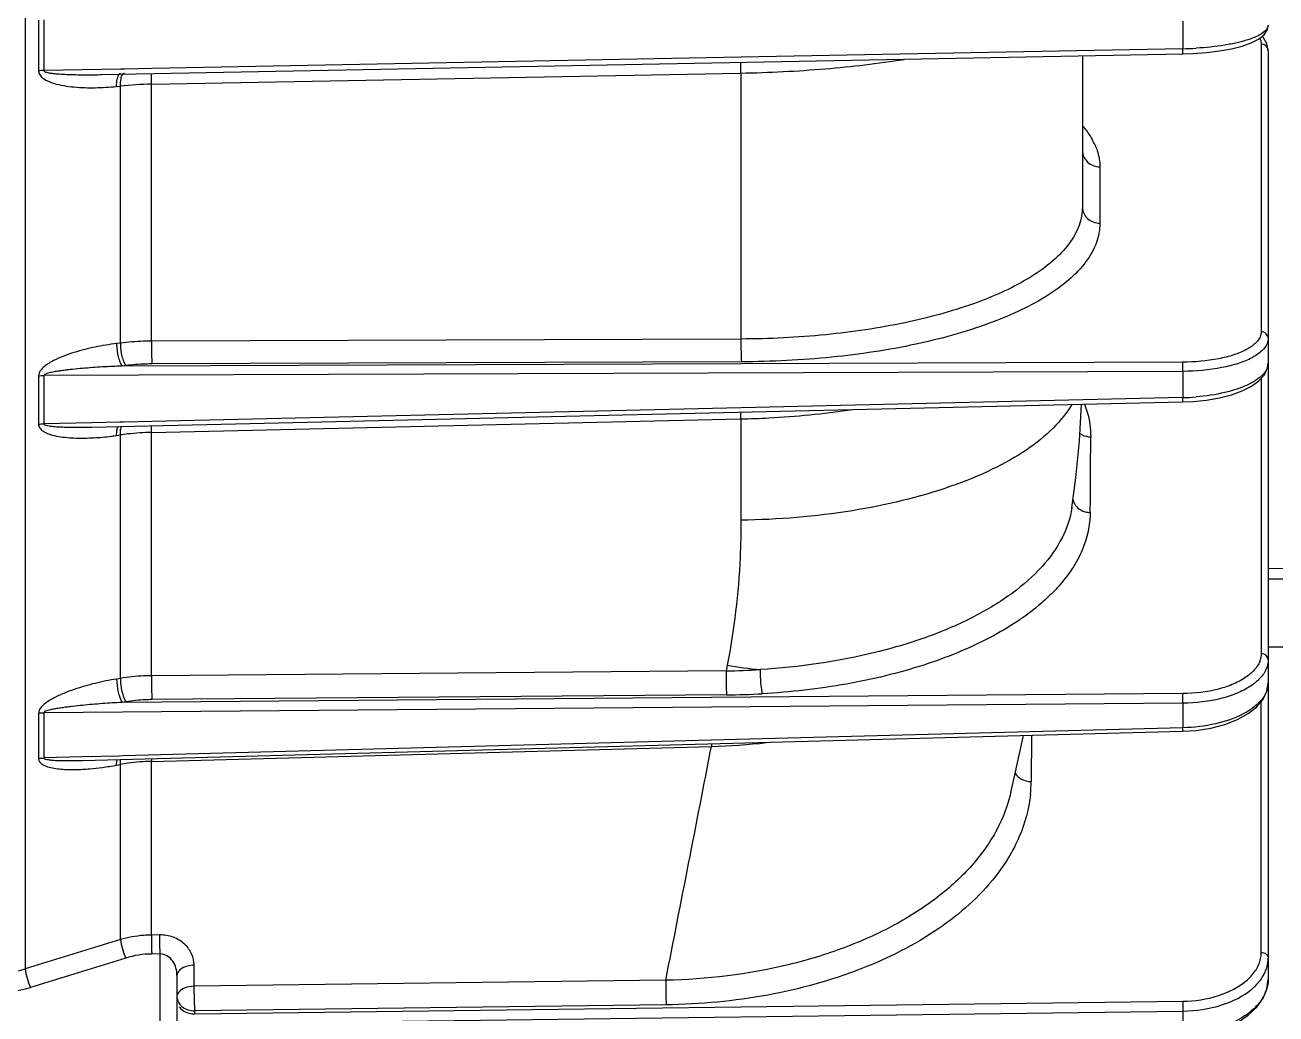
# Model space of a CAD drawing. Header units: millimetres. Extents: x -6 to 705, y -10 to 538.
# Drawn here: x 192.165 to 194.446, y 215.804 to 217.607 of the extents above; entities that cross this region are included whole.
import ezdxf

# ---------------------------------------------------------------- set-up
doc = ezdxf.new("R2010")
doc.units = ezdxf.units.MM
doc.layers.add('02___PRT_ALL_AXES', color=7, linetype='Continuous')

msp = doc.modelspace()

# ---------------------------------------------------------------- linework, layer by layer
at = {"color": 8, "linetype": 'Continuous', "lineweight": -3}
for p, q in [((192.1648, 219.808), (192.1648, 215.8857)), ((192.1894, 217.6159), (192.1894, 217.5237)), ((192.1989, 217.6164), (192.1989, 217.5242)), ((194.2765, 217.614), (194.2765, 217.564)), ((194.4194, 217.5723), (194.4194, 217.0477)), ((194.4228, 217.5851), (194.4212, 217.5867)), ((194.4298, 217.573), (194.4228, 217.5851)), ((194.4321, 217.5604), (194.4298, 217.573)), ((192.3045, 217.5168), (194.2763, 217.5545)), ((193.471, 217.5486), (192.3959, 217.528)), ((194.2765, 217.564), (193.471, 217.5486)), ((194.0932, 217.551), (194.0932, 217.2755)), ((194.2763, 217.5545), (194.2955, 217.5552)), ((194.2955, 217.5552), (194.3198, 217.557)), ((194.4321, 217.5604), (194.4321, 216.9908)), ((192.3043, 217.5262), (192.1989, 217.5242)), ((192.339, 217.5269), (192.3043, 217.5262)), ((192.3459, 217.527), (192.339, 217.5269)), ((192.3959, 217.528), (192.3459, 217.527)), ((192.3392, 217.5189), (192.3392, 217.5189)), ((192.3955, 217.4991), (193.4705, 217.5196)), ((193.4705, 217.5196), (193.4705, 217.0346)), ((192.3318, 217.4952), (192.3387, 217.4959)), ((192.3387, 217.0271), (192.3387, 217.4959)), ((192.3955, 217.0307), (192.3955, 217.4991)), ((194.1251, 217.3485), (194.1251, 217.2457)), ((192.3387, 217.0271), (192.3318, 217.0263)), ((193.4705, 217.0346), (192.3955, 217.0307)), ((194.2762, 216.9924), (192.3421, 216.9853)), ((192.3489, 216.9861), (192.3421, 216.9853)), ((193.4714, 216.993), (192.3963, 216.9891)), ((194.4321, 216.9905), (194.4321, 216.4073)), ((192.1894, 216.9674), (192.1894, 216.8792)), ((194.2765, 216.9756), (192.1989, 216.968)), ((192.1989, 216.968), (192.1989, 216.8799)), ((194.2765, 216.9756), (194.2765, 216.9277)), ((194.4194, 216.9629), (194.4194, 216.4608)), ((192.2866, 216.874), (194.2763, 216.9198)), ((194.2765, 216.9277), (193.4709, 216.9092)), ((194.2763, 216.9198), (194.2954, 216.9207)), ((194.2954, 216.9207), (194.3196, 216.9232)), ((192.3955, 216.8642), (193.4705, 216.8888)), ((193.4709, 216.9092), (192.3959, 216.8844)), ((193.4705, 216.8888), (193.4706, 216.7041)), ((193.4706, 216.8888), (193.4706, 216.9014)), ((192.2864, 216.8819), (192.1989, 216.8799)), ((192.3377, 216.8831), (192.2864, 216.8819)), ((192.2866, 216.874), (192.2866, 216.874)), ((192.3446, 216.8832), (192.3377, 216.8831)), ((192.3959, 216.8844), (192.3446, 216.8832)), ((192.3955, 216.8642), (192.3955, 216.8766)), ((192.3955, 216.4205), (192.3955, 216.8642)), ((192.3318, 216.8587), (192.3387, 216.8596)), ((192.3387, 216.4156), (192.3387, 216.8596)), ((194.0742, 216.7277), (194.0741, 216.727)), ((194.0756, 216.7466), (194.0756, 216.7465)), ((194.5625, 216.6177), (194.4321, 216.6155)), ((193.4454, 216.4395), (193.4434, 216.4293)), ((192.3387, 216.4156), (192.3318, 216.4145)), ((193.4434, 216.4293), (192.3955, 216.4205)), ((194.2762, 216.388), (192.3421, 216.3718)), ((193.4442, 216.3857), (192.3963, 216.3769)), ((194.4321, 216.4073), (194.4321, 215.8667)), ((194.2765, 216.3704), (192.1989, 216.3531)), ((192.3489, 216.3729), (192.3421, 216.3718)), ((194.2765, 216.3704), (194.2765, 216.3256)), ((194.4194, 215.916), (194.4194, 216.3734)), ((192.1894, 216.3522), (192.1894, 216.2696)), ((192.1989, 216.3531), (192.1989, 216.2705)), ((192.2697, 216.266), (194.2764, 216.3192)), ((194.2765, 216.3256), (193.417, 216.3028)), ((193.417, 216.3028), (192.3435, 216.2743)), ((193.9686, 216.2346), (193.9858, 216.3115)), ((194.0006, 216.3119), (193.9998, 216.2276)), ((192.2695, 216.2724), (192.1989, 216.2705)), ((192.3366, 216.2741), (192.2695, 216.2724)), ((192.3435, 216.2743), (192.3366, 216.2741)), ((192.3955, 216.2644), (193.4166, 216.2914)), ((192.3318, 216.2574), (192.3387, 216.2587)), ((192.3387, 215.9393), (192.3387, 216.2587)), ((192.3955, 215.9476), (192.3955, 216.2644)), ((193.9626, 216.2073), (193.9686, 216.2346)), ((192.3387, 215.9393), (192.1648, 215.8857)), ((192.4102, 215.9478), (192.3955, 215.9476)), ((192.4105, 215.9131), (192.3958, 215.913)), ((192.4105, 215.9131), (192.4105, 215.6587)), ((192.3484, 215.9056), (192.1745, 215.852)), ((192.4731, 215.8541), (192.4731, 215.8926)), ((192.4419, 215.8737), (192.4419, 215.4269)), ((193.3333, 215.8652), (192.4731, 215.8541)), ((192.4739, 215.8037), (194.2762, 215.8269)), ((193.3341, 215.8204), (192.4739, 215.8093)), ((192.4731, 215.7856), (194.2765, 215.8089)), ((192.4739, 215.8093), (192.4739, 215.8037)), ((194.2765, 215.8089), (194.2765, 215.7678))]:
    msp.add_line(p, q, dxfattribs=at)
for points in [[(194.3198, 217.557), (194.3433, 217.5599), (194.3652, 217.5638), (194.3847, 217.5687), (194.4011, 217.5745), (194.4143, 217.5812), (194.4245, 217.5894), (194.4307, 217.5993), (194.4321, 217.6065)], [(194.3196, 216.9232), (194.3431, 216.9273), (194.365, 216.9329), (194.3847, 216.94), (194.4016, 216.9484), (194.4152, 216.9582), (194.4253, 216.9695), (194.4311, 216.9822), (194.4321, 216.9905)], [(194.0741, 216.727), (194.0814, 216.7812), (194.0879, 216.8485), (194.0919, 216.9156)], [(194.2764, 216.3192), (194.3007, 216.3208), (194.3274, 216.3249), (194.3529, 216.3315), (194.376, 216.3404), (194.3958, 216.3514), (194.4116, 216.364), (194.4231, 216.3779), (194.4299, 216.3926), (194.4321, 216.4073)], [(194.2764, 215.7628), (194.3016, 215.7648), (194.3284, 215.7698), (194.3536, 215.7777), (194.3764, 215.7883), (194.3959, 215.8013), (194.4117, 215.8162), (194.4231, 215.8326), (194.4299, 215.8498), (194.4321, 215.8667)]]:
    msp.add_lwpolyline(points, dxfattribs=at)
at = {"color": 1}
msp.add_circle((211.1234, 217.2284), 28.8225, dxfattribs=at)
at = {"color": 8, "linetype": 'Continuous', "lineweight": -3}
for centre, radius, start, end in [((194.2653, 218.174), 0.6101, 271.0482, 273.3548), ((192.1998, 217.4118), 0.1124, 90.4473, 95.2847), ((192.4066, 216.8073), 0.692, 90.9209, 95.6381), ((194.0057, 217.3389), 0.1211, 23.8769, 29.7232), ((193.7904, 217.4847), 0.3962, 300.8723, 301.6873), ((194.2673, 217.3414), 0.4138, 271.2719, 274.6755), ((192.4055, 216.3804), 0.4839, 91.1794, 96.2814), ((192.2608, 217.3527), 0.4991, 275.176, 277.1298), ((192.2586, 217.3715), 0.518, 277.1217, 278.1277), ((192.4017, 216.4156), 0.4485, 96.2946, 98.0814), ((126.8803, 217.2221), 67.2292, 359.570599, 359.688157), ((193.4236, 217.7472), 1.3181, 270.8629, 273.5631), ((193.6459, 217.737), 1.3129, 261.2187, 263.863), ((193.4328, 217.7679), 1.3823, 270.4723, 273.1712), ((193.3718, 217.6196), 1.329, 271.93, 276.2596), ((194.0984, 216.2993), 0.6818, 180.2381, 180.6684), ((93.8918, 235.514), 101.3641, 348.822809, 349.068261), ((192.2408, 216.7362), 0.4872, 274.9749, 277.6696), ((192.2326, 216.7986), 0.5502, 277.6538, 280.3891), ((192.4012, 215.9152), 0.3492, 98.0208, 100.3275), ((192.4045, 215.8915), 0.373, 91.3799, 98.0062), ((193.0769, 216.2723), 0.6814, 180.2416, 180.6645), ((193.7509, 216.2299), 0.2489, 354.0101, 359.4761), ((192.3974, 215.7464), 0.1666, 90.5401, 107.0903), ((194.3623, 215.9163), 0.0571, 345.4946, 351.112), ((194.3646, 215.916), 0.0548, 351.1094, 0.021), ((192.1065, 216.0651), 0.1885, 269.407, 287.9965), ((192.1061, 216.0743), 0.2326, 269.5355, 287.1015)]:
    msp.add_arc(centre, radius, start, end, dxfattribs=at)
for points, knots in [([(194.4321, 217.6072), (194.4321, 217.6015), (194.4237, 217.5927), (194.4101, 217.5856), (194.3941, 217.5796), (194.3747, 217.5745), (194.3434, 217.5685), (194.3184, 217.566), (194.301, 217.565)], [0, 0, 0, 0, 0.119914, 0.213777, 0.332307, 0.473804, 0.635028, 1, 1, 1, 1]), ([(194.4168, 217.5829), (194.4172, 217.5821), (194.4186, 217.5787), (194.4194, 217.575), (194.4194, 217.5723)], [0, 0, 0, 0, 0.261988, 1, 1, 1, 1]), ([(194.4315, 217.564), (194.4307, 217.5664), (194.4273, 217.5707), (194.422, 217.5723), (194.4194, 217.5723)], [0, 0, 0, 0, 0.489251, 1, 1, 1, 1]), ([(194.2763, 217.5545), (194.2763, 217.5545), (194.2763, 217.5549), (194.2764, 217.5553), (194.2764, 217.5561), (194.2765, 217.5578), (194.2765, 217.5605), (194.2765, 217.5627), (194.2765, 217.564)], [0, 0, 0, 0, 0.019033, 0.07262, 0.160342, 0.279655, 0.601197, 1, 1, 1, 1]), ([(193.4705, 217.5196), (193.5219, 217.5206), (193.6214, 217.5256), (193.7204, 217.537), (193.768, 217.5446)], [0, 0, 0, 0, 0.515871, 1, 1, 1, 1]), ([(193.4706, 217.5196), (193.4706, 217.5216), (193.4705, 217.5281), (193.4705, 217.5346), (193.4707, 217.5392)], [0, 0, 0, 0, 0.303893, 1, 1, 1, 1]), ([(192.1894, 217.5237), (192.1897, 217.5119), (192.2126, 217.5013), (192.2352, 217.4965), (192.2545, 217.494), (192.2736, 217.4929), (192.2995, 217.4927), (192.3189, 217.4939), (192.3318, 217.4952)], [0, 0, 0, 0, 0.235359, 0.360931, 0.487474, 0.614757, 0.742655, 1, 1, 1, 1]), ([(192.1989, 217.5242), (192.1989, 217.5231), (192.2014, 217.5218), (192.2043, 217.521), (192.2076, 217.5203), (192.212, 217.5195), (192.2175, 217.5188), (192.2264, 217.518), (192.2375, 217.5173), (192.2509, 217.5168), (192.2643, 217.5166), (192.2822, 217.5165), (192.2956, 217.5166), (192.3045, 217.5168)], [0, 0, 0, 0, 0.029909, 0.060624, 0.091786, 0.122918, 0.185327, 0.247822, 0.372965, 0.498237, 0.623593, 0.749014, 1, 1, 1, 1]), ([(192.3318, 217.4952), (192.3318, 217.4998), (192.3322, 217.5063), (192.3343, 217.5138), (192.3358, 217.5165), (192.3366, 217.5175)], [0, 0, 0, 0, 0.603749, 0.831947, 1, 1, 1, 1]), ([(192.3366, 217.5175), (192.3368, 217.5177), (192.3375, 217.5183), (192.3385, 217.5188), (192.3392, 217.5189)], [0, 0, 0, 0, 0.279692, 1, 1, 1, 1]), ([(192.3387, 217.4959), (192.3386, 217.5004), (192.3392, 217.5078), (192.3412, 217.5154), (192.3431, 217.5177)], [0, 0, 0, 0, 0.597387, 1, 1, 1, 1]), ([(192.3437, 217.5184), (192.3439, 217.5186), (192.3446, 217.5191), (192.3454, 217.5195), (192.346, 217.5195)], [0, 0, 0, 0, 0.275147, 1, 1, 1, 1]), ([(192.3955, 217.4991), (192.3955, 217.5011), (192.3955, 217.5076), (192.3955, 217.5141), (192.3956, 217.5186)], [0, 0, 0, 0, 0.303611, 1, 1, 1, 1]), ([(194.0932, 217.4235), (194.095, 217.4215), (194.1014, 217.4137), (194.1072, 217.4054), (194.1109, 217.3989)], [0, 0, 0, 0, 0.261064, 1, 1, 1, 1]), ([(194.0932, 217.3781), (194.0932, 217.3743), (194.095, 217.3664), (194.1045, 217.3533), (194.117, 217.3486), (194.1251, 217.3485)], [0, 0, 0, 0, 0.242734, 0.491374, 1, 1, 1, 1]), ([(194.1164, 217.3879), (194.1178, 217.3847), (194.1227, 217.3721), (194.1251, 217.3585), (194.1251, 217.3485)], [0, 0, 0, 0, 0.259643, 1, 1, 1, 1]), ([(194.0932, 217.2755), (194.0932, 217.2641), (194.0886, 217.2399), (194.0693, 217.2061), (194.0385, 217.1745), (194.0129, 217.1563), (193.9986, 217.1475)], [0, 0, 0, 0, 0.206843, 0.433858, 0.695628, 1, 1, 1, 1]), ([(194.0932, 217.2755), (194.0932, 217.2716), (194.0949, 217.2637), (194.1044, 217.2505), (194.117, 217.2458), (194.1251, 217.2457)], [0, 0, 0, 0, 0.242705, 0.491352, 1, 1, 1, 1]), ([(194.1251, 217.2457), (194.1251, 217.2337), (194.1203, 217.2084), (194.1, 217.173), (194.0677, 217.1399), (194.0409, 217.1208), (194.0259, 217.1116)], [0, 0, 0, 0, 0.2067, 0.433661, 0.695488, 1, 1, 1, 1]), ([(193.9938, 217.1446), (193.9626, 217.1259), (193.889, 217.0938), (193.7648, 217.0607), (193.6224, 217.0397), (193.5221, 217.0348), (193.4705, 217.0346)], [0, 0, 0, 0, 0.201841, 0.442757, 0.713048, 1, 1, 1, 1]), ([(194.0259, 217.1116), (193.9933, 217.0915), (193.9158, 217.0569), (193.7844, 217.0211), (193.6331, 216.9985), (193.5264, 216.9932), (193.4714, 216.993)], [0, 0, 0, 0, 0.200436, 0.44104, 0.711928, 1, 1, 1, 1]), ([(194.4194, 217.0477), (194.4194, 217.0448), (194.418, 217.0385), (194.4146, 217.0332), (194.4125, 217.0307)], [0, 0, 0, 0, 0.471312, 1, 1, 1, 1]), ([(194.4321, 217.0358), (194.4321, 217.0389), (194.4292, 217.0454), (194.4226, 217.0477), (194.4194, 217.0477)], [0, 0, 0, 0, 0.486086, 1, 1, 1, 1]), ([(192.3318, 217.0263), (192.3188, 217.0246), (192.2927, 217.0204), (192.254, 217.0107), (192.2257, 217.0003), (192.2079, 216.9903), (192.1972, 216.9827), (192.1895, 216.9739), (192.1894, 216.9674)], [0, 0, 0, 0, 0.246671, 0.495932, 0.748465, 0.812428, 0.876719, 1, 1, 1, 1]), ([(192.3318, 217.0263), (192.3318, 217.0181), (192.3332, 217.0063), (192.3375, 216.9928), (192.3403, 216.9872), (192.3421, 216.9853)], [0, 0, 0, 0, 0.570172, 0.818724, 1, 1, 1, 1]), ([(192.3387, 217.0271), (192.3386, 217.019), (192.34, 217.0072), (192.3443, 216.9936), (192.3472, 216.9881), (192.3489, 216.9861)], [0, 0, 0, 0, 0.570172, 0.818724, 1, 1, 1, 1]), ([(192.3955, 217.0307), (192.3907, 217.0307), (192.3717, 217.0303), (192.3527, 217.0288), (192.3387, 217.0271)], [0, 0, 0, 0, 0.253935, 1, 1, 1, 1]), ([(192.3955, 217.0307), (192.3954, 217.0225), (192.3956, 217.0087), (192.3958, 216.9948), (192.3963, 216.9891)], [0, 0, 0, 0, 0.58666, 1, 1, 1, 1]), ([(193.4706, 217.0346), (193.4705, 217.0265), (193.4706, 217.0126), (193.4708, 216.9987), (193.4714, 216.993)], [0, 0, 0, 0, 0.586547, 1, 1, 1, 1]), ([(194.4125, 217.0307), (194.4113, 217.0292), (194.4054, 217.0231), (194.3981, 217.0184), (194.3922, 217.0153)], [0, 0, 0, 0, 0.220157, 1, 1, 1, 1]), ([(194.4302, 217.0264), (194.4281, 217.0212), (194.4198, 217.0109), (194.409, 217.0039), (194.4026, 217.0005)], [0, 0, 0, 0, 0.437461, 1, 1, 1, 1]), ([(194.4321, 217.0358), (194.4321, 217.0334), (194.4316, 217.0302), (194.4305, 217.0272), (194.4302, 217.0264)], [0, 0, 0, 0, 0.742138, 1, 1, 1, 1]), ([(194.3922, 217.0153), (194.385, 217.0114), (194.3683, 217.0047), (194.3297, 216.9951), (194.2981, 216.9925), (194.2762, 216.9924)], [0, 0, 0, 0, 0.206789, 0.448835, 1, 1, 1, 1]), ([(192.3421, 216.9853), (192.33, 216.9848), (192.3119, 216.984), (192.2877, 216.9824), (192.2696, 216.981), (192.2546, 216.9796), (192.2425, 216.9783), (192.2335, 216.9771), (192.2245, 216.9758), (192.217, 216.9746), (192.2111, 216.9733), (192.2066, 216.9722), (192.2025, 216.971), (192.1993, 216.9694), (192.1989, 216.968)], [0, 0, 0, 0, 0.249787, 0.374774, 0.49983, 0.624966, 0.687572, 0.750208, 0.812882, 0.875605, 0.906993, 0.938407, 0.96983, 1, 1, 1, 1]), ([(192.3963, 216.9891), (192.3923, 216.9891), (192.3765, 216.9888), (192.3606, 216.9876), (192.3489, 216.9861)], [0, 0, 0, 0, 0.253944, 1, 1, 1, 1]), ([(194.2765, 216.9756), (194.2765, 216.9789), (194.2765, 216.9845), (194.2764, 216.9901), (194.2762, 216.9924)], [0, 0, 0, 0, 0.58593, 1, 1, 1, 1]), ([(194.4026, 217.0005), (194.3948, 216.9963), (194.3767, 216.9891), (194.3347, 216.9786), (194.3003, 216.9757), (194.2765, 216.9756)], [0, 0, 0, 0, 0.206813, 0.44887, 1, 1, 1, 1]), ([(194.4321, 216.9908), (194.4321, 216.9872), (194.4302, 216.9793), (194.4224, 216.9688), (194.4104, 216.9591), (194.3944, 216.9504), (194.3749, 216.9428), (194.3437, 216.9341), (194.3185, 216.9304), (194.301, 216.929)], [0, 0, 0, 0, 0.070809, 0.152649, 0.25152, 0.369497, 0.506026, 0.658841, 1, 1, 1, 1]), ([(194.0737, 216.9151), (194.0646, 216.8995), (194.0397, 216.8689), (193.99, 216.8295), (193.9268, 216.7942), (193.8218, 216.7518), (193.6682, 216.7158), (193.5385, 216.7051), (193.4706, 216.7041)], [0, 0, 0, 0, 0.082013, 0.177268, 0.286856, 0.410246, 0.691004, 1, 1, 1, 1]), ([(194.0971, 216.9157), (194.099, 216.9109), (194.1055, 216.8917), (194.1085, 216.8713), (194.1084, 216.8562)], [0, 0, 0, 0, 0.256879, 1, 1, 1, 1]), ([(194.2763, 216.9198), (194.2764, 216.9198), (194.2764, 216.9201), (194.2764, 216.9204), (194.2765, 216.9212), (194.2765, 216.9225), (194.2765, 216.9248), (194.2765, 216.9267), (194.2765, 216.9277)], [0, 0, 0, 0, 0.018244, 0.070667, 0.156435, 0.273809, 0.59419, 1, 1, 1, 1]), ([(193.4705, 216.8888), (193.4875, 216.8892), (193.5542, 216.8918), (193.6208, 216.8983), (193.6701, 216.9057)], [0, 0, 0, 0, 0.253952, 1, 1, 1, 1]), ([(192.1894, 216.8792), (192.1895, 216.8767), (192.1913, 216.8716), (192.1971, 216.8667), (192.2038, 216.8631), (192.2134, 216.8595), (192.2261, 216.8567), (192.247, 216.8541), (192.2737, 216.8534), (192.2951, 216.8547), (192.3059, 216.8556)], [0, 0, 0, 0, 0.059936, 0.119178, 0.179227, 0.240103, 0.363633, 0.488923, 0.742833, 1, 1, 1, 1]), ([(192.1989, 216.8799), (192.1989, 216.879), (192.2009, 216.8778), (192.2041, 216.877), (192.2087, 216.876), (192.2142, 216.8754), (192.2216, 216.8747), (192.2308, 216.8742), (192.242, 216.8739), (192.2531, 216.8737), (192.268, 216.8737), (192.2792, 216.8739), (192.2866, 216.874)], [0, 0, 0, 0, 0.029238, 0.059602, 0.121647, 0.183949, 0.246443, 0.371678, 0.49713, 0.622719, 0.748407, 1, 1, 1, 1]), ([(192.3318, 216.8587), (192.3318, 216.8619), (192.3321, 216.8675), (192.3334, 216.8732), (192.3344, 216.8753)], [0, 0, 0, 0, 0.576717, 1, 1, 1, 1]), ([(192.3387, 216.8596), (192.3386, 216.8627), (192.3389, 216.8681), (192.34, 216.8734), (192.3409, 216.8755)], [0, 0, 0, 0, 0.568016, 1, 1, 1, 1]), ([(194.0886, 216.8624), (194.09, 216.8614), (194.0961, 216.8579), (194.1032, 216.8563), (194.1084, 216.8562)], [0, 0, 0, 0, 0.246171, 1, 1, 1, 1]), ([(194.0761, 216.7418), (194.0768, 216.7379), (194.0803, 216.7302), (194.0867, 216.7248), (194.0904, 216.7228)], [0, 0, 0, 0, 0.486483, 1, 1, 1, 1]), ([(194.0741, 216.727), (194.0712, 216.708), (194.0579, 216.6688), (194.0196, 216.6158), (193.9643, 216.5676), (193.8939, 216.5252), (193.8103, 216.4894), (193.6809, 216.4509), (193.5768, 216.4361), (193.5055, 216.4317)], [0, 0, 0, 0, 0.084855, 0.178733, 0.285313, 0.405821, 0.539712, 0.685199, 1, 1, 1, 1]), ([(194.1075, 216.7183), (194.1074, 216.6948), (194.0961, 216.6451), (194.0675, 216.6035), (194.0502, 216.584)], [0, 0, 0, 0, 0.473578, 1, 1, 1, 1]), ([(193.4706, 216.7041), (193.4706, 216.6817), (193.4685, 216.5931), (193.4581, 216.5046), (193.4454, 216.4395)], [0, 0, 0, 0, 0.252322, 1, 1, 1, 1]), ([(194.0502, 216.584), (194.0478, 216.5813), (194.0378, 216.5705), (194.0271, 216.5603), (194.0187, 216.553)], [0, 0, 0, 0, 0.242845, 1, 1, 1, 1]), ([(194.0187, 216.553), (193.9902, 216.5283), (193.9212, 216.4839), (193.8004, 216.4354), (193.6604, 216.4017), (193.5608, 216.3906), (193.5093, 216.3877)], [0, 0, 0, 0, 0.207886, 0.448374, 0.715461, 1, 1, 1, 1]), ([(194.4321, 216.4496), (194.4321, 216.4525), (194.429, 216.4588), (194.4226, 216.4608), (194.4194, 216.4608)], [0, 0, 0, 0, 0.474784, 1, 1, 1, 1]), ([(193.5055, 216.4317), (193.5054, 216.4235), (193.5059, 216.4116), (193.5075, 216.3969), (193.5086, 216.3904), (193.5093, 216.3877)], [0, 0, 0, 0, 0.553608, 0.809902, 1, 1, 1, 1]), ([(194.4125, 216.4385), (194.4113, 216.4367), (194.4056, 216.4289), (194.3983, 216.4225), (194.3922, 216.4183)], [0, 0, 0, 0, 0.22976, 1, 1, 1, 1]), ([(194.4176, 216.4494), (194.4173, 216.4485), (194.416, 216.4447), (194.4141, 216.4411), (194.4125, 216.4385)], [0, 0, 0, 0, 0.242605, 1, 1, 1, 1]), ([(194.4321, 216.4496), (194.4321, 216.4434), (194.4288, 216.4298), (194.4204, 216.419), (194.4153, 216.414)], [0, 0, 0, 0, 0.468186, 1, 1, 1, 1]), ([(192.3318, 216.4145), (192.3188, 216.4124), (192.2927, 216.4071), (192.2605, 216.398), (192.2353, 216.3886), (192.2167, 216.3801), (192.2021, 216.3711), (192.1924, 216.3618), (192.1895, 216.3554), (192.1894, 216.3522)], [0, 0, 0, 0, 0.246801, 0.496584, 0.622771, 0.749916, 0.877736, 0.941088, 1, 1, 1, 1]), ([(192.3318, 216.4145), (192.3318, 216.4065), (192.3333, 216.3946), (192.3376, 216.3804), (192.3404, 216.3742), (192.3421, 216.3718)], [0, 0, 0, 0, 0.545111, 0.801191, 1, 1, 1, 1]), ([(192.3387, 216.4156), (192.3386, 216.4076), (192.3402, 216.3957), (192.3444, 216.3815), (192.3472, 216.3754), (192.3489, 216.3729)], [0, 0, 0, 0, 0.54511, 0.801191, 1, 1, 1, 1]), ([(192.3955, 216.4205), (192.3907, 216.4205), (192.3717, 216.4199), (192.3527, 216.418), (192.3387, 216.4156)], [0, 0, 0, 0, 0.253512, 1, 1, 1, 1]), ([(192.3955, 216.4205), (192.3954, 216.4124), (192.3955, 216.3979), (192.3959, 216.3834), (192.3963, 216.3769)], [0, 0, 0, 0, 0.55661, 1, 1, 1, 1]), ([(193.4434, 216.4293), (193.4433, 216.4212), (193.4435, 216.4066), (193.4438, 216.3921), (193.4442, 216.3857)], [0, 0, 0, 0, 0.556476, 1, 1, 1, 1]), ([(194.3922, 216.4183), (194.3852, 216.4134), (194.3687, 216.4046), (194.3302, 216.3918), (194.2981, 216.3882), (194.2762, 216.388)], [0, 0, 0, 0, 0.213784, 0.456907, 1, 1, 1, 1]), ([(194.4153, 216.414), (194.4144, 216.413), (194.4104, 216.4092), (194.4061, 216.4058), (194.4026, 216.4034)], [0, 0, 0, 0, 0.239534, 1, 1, 1, 1]), ([(194.2765, 216.3704), (194.2765, 216.372), (194.2765, 216.3779), (194.2765, 216.3837), (194.2762, 216.388)], [0, 0, 0, 0, 0.270591, 1, 1, 1, 1]), ([(194.4321, 216.4073), (194.4321, 216.4021), (194.4298, 216.391), (194.4204, 216.3758), (194.4056, 216.3621), (194.3782, 216.3451), (194.3345, 216.3305), (194.2966, 216.3261), (194.2765, 216.3256)], [0, 0, 0, 0, 0.082737, 0.174081, 0.278958, 0.399325, 0.681591, 1, 1, 1, 1]), ([(194.4026, 216.4034), (194.3949, 216.398), (194.377, 216.3885), (194.3352, 216.3746), (194.3004, 216.3706), (194.2765, 216.3704)], [0, 0, 0, 0, 0.213803, 0.456938, 1, 1, 1, 1]), ([(192.3421, 216.3718), (192.33, 216.3712), (192.3119, 216.3701), (192.2877, 216.3682), (192.2696, 216.3665), (192.2546, 216.3649), (192.2425, 216.3635), (192.2335, 216.3623), (192.2245, 216.3609), (192.217, 216.3596), (192.2111, 216.3583), (192.2066, 216.3572), (192.2025, 216.3559), (192.1994, 216.3545), (192.1989, 216.3531)], [0, 0, 0, 0, 0.249869, 0.374918, 0.500048, 0.625271, 0.687924, 0.75061, 0.813334, 0.876102, 0.907505, 0.938921, 0.970304, 1, 1, 1, 1]), ([(192.3963, 216.3769), (192.3923, 216.3769), (192.3764, 216.3765), (192.3606, 216.3749), (192.3489, 216.3729)], [0, 0, 0, 0, 0.253523, 1, 1, 1, 1]), ([(194.2764, 216.3192), (194.2764, 216.3192), (194.2764, 216.3194), (194.2765, 216.3198), (194.2765, 216.3212), (194.2765, 216.3231), (194.2765, 216.3247), (194.2765, 216.3256)], [0, 0, 0, 0, 0.017641, 0.068589, 0.268195, 0.587614, 1, 1, 1, 1]), ([(192.1894, 216.2696), (192.1895, 216.2676), (192.1906, 216.2637), (192.195, 216.2596), (192.2002, 216.2567), (192.2079, 216.2538), (192.2181, 216.2515), (192.235, 216.2495), (192.2568, 216.249), (192.2743, 216.25), (192.2831, 216.2508)], [0, 0, 0, 0, 0.057409, 0.114378, 0.172841, 0.232833, 0.355869, 0.481752, 0.738609, 1, 1, 1, 1]), ([(192.1989, 216.2705), (192.1989, 216.2698), (192.2004, 216.2688), (192.203, 216.2681), (192.2067, 216.2674), (192.2111, 216.2669), (192.2171, 216.2663), (192.2245, 216.266), (192.2335, 216.2657), (192.2426, 216.2656), (192.2546, 216.2657), (192.2637, 216.2659), (192.2697, 216.266)], [0, 0, 0, 0, 0.028086, 0.058141, 0.119746, 0.181952, 0.24444, 0.369835, 0.495561, 0.621488, 0.747558, 1, 1, 1, 1]), ([(192.3318, 216.2574), (192.3318, 216.2584), (192.3319, 216.2619), (192.3322, 216.2654), (192.3328, 216.2678)], [0, 0, 0, 0, 0.283351, 1, 1, 1, 1]), ([(192.3387, 216.2587), (192.3386, 216.2595), (192.3387, 216.2627), (192.339, 216.2658), (192.3394, 216.2681)], [0, 0, 0, 0, 0.277774, 1, 1, 1, 1]), ([(193.9705, 216.2431), (193.9731, 216.2384), (193.9822, 216.2303), (193.9938, 216.2277), (193.9998, 216.2276)], [0, 0, 0, 0, 0.473497, 1, 1, 1, 1]), ([(193.9626, 216.2074), (193.9572, 216.1837), (193.9389, 216.136), (193.8925, 216.0713), (193.8287, 216.0131), (193.7496, 215.9628), (193.6577, 215.9217), (193.5193, 215.88), (193.4083, 215.8666), (193.3333, 215.8652)], [0, 0, 0, 0, 0.095384, 0.198098, 0.3104, 0.432897, 0.564968, 0.705055, 1, 1, 1, 1]), ([(193.9985, 216.2039), (193.9957, 216.1776), (193.9811, 216.1237), (193.952, 216.0765), (193.9345, 216.0543)], [0, 0, 0, 0, 0.483076, 1, 1, 1, 1]), ([(193.9345, 216.0543), (193.9056, 216.0175), (193.8291, 215.9503), (193.6861, 215.8786), (193.5171, 215.8325), (193.3962, 215.8212), (193.3341, 215.8204)], [0, 0, 0, 0, 0.211478, 0.452961, 0.719167, 1, 1, 1, 1]), ([(192.3955, 215.9476), (192.3907, 215.9476), (192.3715, 215.9467), (192.3524, 215.9433), (192.3387, 215.9393)], [0, 0, 0, 0, 0.251983, 1, 1, 1, 1]), ([(192.3387, 215.9393), (192.3395, 215.9336), (192.3422, 215.9222), (192.3461, 215.9111), (192.3484, 215.9056)], [0, 0, 0, 0, 0.48733, 1, 1, 1, 1]), ([(192.3955, 215.9476), (192.3955, 215.9449), (192.3954, 215.9334), (192.3955, 215.9218), (192.3958, 215.913)], [0, 0, 0, 0, 0.234443, 1, 1, 1, 1]), ([(192.4731, 215.8926), (192.4731, 215.8996), (192.4699, 215.9141), (192.4563, 215.9326), (192.4354, 215.9451), (192.4187, 215.9479), (192.4102, 215.9478)], [0, 0, 0, 0, 0.227369, 0.466384, 0.72486, 1, 1, 1, 1]), ([(192.4102, 215.9478), (192.4102, 215.9451), (192.4101, 215.9335), (192.4103, 215.9219), (192.4105, 215.9131)], [0, 0, 0, 0, 0.234445, 1, 1, 1, 1]), ([(192.4419, 215.8737), (192.4419, 215.8782), (192.4407, 215.8875), (192.435, 215.9003), (192.4249, 215.9106), (192.4153, 215.9133), (192.4105, 215.9131)], [0, 0, 0, 0, 0.246863, 0.494544, 0.744996, 1, 1, 1, 1]), ([(194.4194, 215.916), (194.4225, 215.916), (194.4287, 215.9143), (194.4321, 215.9085), (194.4321, 215.9058)], [0, 0, 0, 0, 0.540334, 1, 1, 1, 1]), ([(192.1648, 215.8857), (192.1656, 215.8801), (192.1684, 215.8686), (192.1722, 215.8575), (192.1745, 215.852)], [0, 0, 0, 0, 0.487009, 1, 1, 1, 1]), ([(192.4731, 215.8926), (192.469, 215.8925), (192.4614, 215.8915), (192.4513, 215.8876), (192.444, 215.8817), (192.4419, 215.8761), (192.4419, 215.8737)], [0, 0, 0, 0, 0.305909, 0.582183, 0.81097, 1, 1, 1, 1]), ([(194.3922, 215.8641), (194.3983, 215.8694), (194.409, 215.8807), (194.4158, 215.895), (194.4176, 215.902)], [0, 0, 0, 0, 0.526379, 1, 1, 1, 1]), ([(194.4246, 215.8762), (194.4252, 215.8773), (194.4275, 215.882), (194.4293, 215.887), (194.4302, 215.8908)], [0, 0, 0, 0, 0.255278, 1, 1, 1, 1]), ([(193.3334, 215.8652), (193.3333, 215.8573), (193.3334, 215.8424), (193.3337, 215.8274), (193.3341, 215.8204)], [0, 0, 0, 0, 0.528519, 1, 1, 1, 1]), ([(194.2762, 215.8269), (194.2982, 215.8272), (194.3395, 215.8331), (194.3776, 215.8517), (194.3922, 215.8641)], [0, 0, 0, 0, 0.535531, 1, 1, 1, 1]), ([(194.4321, 215.8667), (194.4321, 215.8604), (194.4299, 215.8473), (194.4206, 215.8289), (194.4059, 215.8121), (194.3788, 215.7917), (194.3351, 215.7738), (194.2966, 215.7684), (194.2765, 215.7678)], [0, 0, 0, 0, 0.094405, 0.194699, 0.304438, 0.42548, 0.698706, 1, 1, 1, 1]), ([(194.4026, 215.8494), (194.405, 215.8514), (194.4135, 215.8593), (194.4207, 215.8686), (194.4246, 215.8762)], [0, 0, 0, 0, 0.265286, 1, 1, 1, 1]), ([(192.4731, 215.8541), (192.4666, 215.854), (192.4551, 215.852), (192.445, 215.8444), (192.443, 215.8398)], [0, 0, 0, 0, 0.565131, 1, 1, 1, 1]), ([(192.4731, 215.8541), (192.4727, 215.8504), (192.473, 215.8425), (192.4731, 215.8307), (192.4734, 215.8195), (192.4741, 215.8124), (192.4739, 215.8093)], [0, 0, 0, 0, 0.250898, 0.528678, 0.791508, 1, 1, 1, 1]), ([(194.2765, 215.8089), (194.3005, 215.8092), (194.3454, 215.8157), (194.3868, 215.8359), (194.4026, 215.8494)], [0, 0, 0, 0, 0.535598, 1, 1, 1, 1]), ([(192.4419, 215.8349), (192.4419, 215.8299), (192.4464, 215.819), (192.4561, 215.8132), (192.4615, 215.8114)], [0, 0, 0, 0, 0.468716, 1, 1, 1, 1]), ([(192.4462, 215.8165), (192.4491, 215.8125), (192.4579, 215.8059), (192.4684, 215.8037), (192.4739, 215.8037)], [0, 0, 0, 0, 0.477454, 1, 1, 1, 1]), ([(194.2762, 215.8269), (194.2762, 215.8257), (194.2765, 215.8197), (194.2765, 215.8136), (194.2765, 215.8089)], [0, 0, 0, 0, 0.209149, 1, 1, 1, 1])]:
    msp.add_open_spline(points, degree=3, knots=knots, dxfattribs=at)
for points in [[(194.4321, 217.5604), (194.4321, 217.5616), (194.4319, 217.5628), (194.4315, 217.564)], [(192.1894, 216.9674), (192.1926, 216.9678), (192.1958, 216.968), (192.1989, 216.968)], [(192.1894, 216.8792), (192.1926, 216.8796), (192.1958, 216.8798), (192.1989, 216.8799)], [(194.0904, 216.7228), (194.0929, 216.7214), (194.0957, 216.7203), (194.0986, 216.7195)], [(194.0986, 216.7195), (194.1015, 216.7187), (194.1045, 216.7183), (194.1075, 216.7183)], [(194.4194, 216.4608), (194.4194, 216.457), (194.4187, 216.4531), (194.4176, 216.4494)], [(192.1894, 216.3522), (192.1926, 216.3528), (192.1958, 216.353), (192.1989, 216.3531)], [(192.1894, 216.2696), (192.1926, 216.2701), (192.1958, 216.2704), (192.1989, 216.2705)], [(194.4302, 215.8908), (194.4315, 215.8956), (194.4321, 215.9007), (194.4321, 215.9057)], [(192.4615, 215.8114), (192.4655, 215.8101), (192.4697, 215.8094), (192.4739, 215.8093)]]:
    msp.add_open_spline(points, degree=3, dxfattribs=at)
at = {"layer": '02___PRT_ALL_AXES', "color": 8, "linetype": 'Continuous', "lineweight": -3}
for p, q in [((194.4605, 216.5966), (194.4321, 216.5966)), ((194.4605, 216.4726), (194.4321, 216.4726))]:
    msp.add_line(p, q, dxfattribs=at)

doc.saveas('drawing.dxf')
